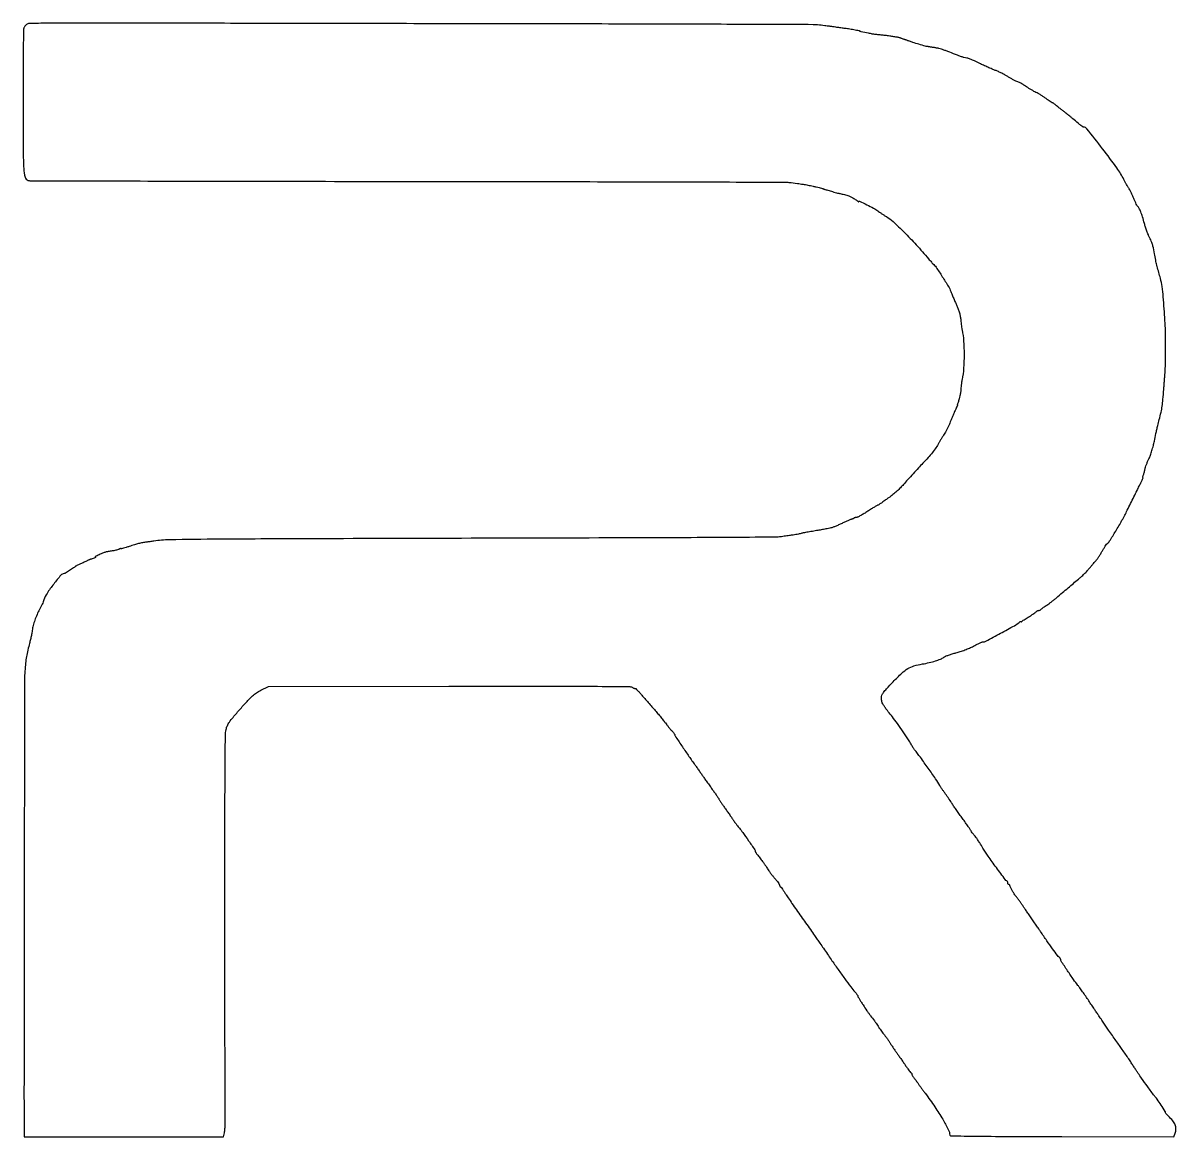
# Model space of a CAD drawing. Extents: x 153 to 7594, y 148 to 3762.
# Drawn here: x 6549 to 7594, y 148 to 1158 of the extents above; entities that cross this region are included whole.
import ezdxf

# ---------------------------------------------------------------- set-up
doc = ezdxf.new("R2010")
doc.units = 0

msp = doc.modelspace()

# ---------------------------------------------------------------- linework, layer by layer
msp.add_lwpolyline([(6552.138704, 1157, 0.036938), (6551.381711, 1156.28701, 0.02589), (6550.636094, 1155.383071, 0.026236), (6550.009048, 1154.43735, 0.048411), (6549.619549, 1153.601945, 0.082385), (6549.346672, 1152.059767, 0.000292), (6549.156732, 1133.340994, 0.001556), (6549.019864, 1112.122092, 0.000975), (6548.985426, 1087.293848, 0.000998), (6549.101189, 1042.066473, 0.015144), (6549.647584, 1026.39082, 0.045497), (6550.879313, 1018.562294, 0.259734), (6553.660847, 1015.607643, 0.076314), (6555.206631, 1015.366113, 0.000009), (6655.277763, 1015.101382, 0.000265), (6765.928742, 1014.86933, 0.00016), (6897.002136, 1014.705802, -0.00016), (7028.291567, 1014.541975, -0.000261), (7139.653752, 1014.309151, -0.000024), (7239.446759, 1014.043626, -0.028632), (7243.5, 1013.800314, -0.002299), (7251.1419, 1012.864866, -0.006947), (7256.335787, 1012.131368, -0.008999), (7260.716909, 1011.369452, -0.006798), (7265.5, 1010.381028, -0.003119), (7268.290192, 1009.746486, -0.003842), (7270.884375, 1009.118414, -0.003186), (7273.055372, 1008.560383, -0.027917), (7274, 1008.253845, 0.002948), (7274.610943, 1008.021294, 0.00323), (7275.20625, 1007.803076, 0.003019), (7275.717625, 1007.622842, 0.016164), (7276, 1007.53534, -0.004978), (7276.361201, 1007.43221, -0.00013), (7277.96875, 1006.955408, -0.000274), (7279.856297, 1006.393899, -0.000187), (7282, 1005.754036, 0.003592), (7284.289061, 1005.087727, 0.003448), (7286.61875, 1004.445033, 0.003414), (7288.680925, 1003.906481, 0.012443), (7290, 1003.606326, -0.005109), (7293.76286, 1002.807945, -0.02041), (7296.039817, 1002.20197, -0.027174), (7297.92342, 1001.503167, -0.014883), (7300.152207, 1000.455662, -0.013194), (7301.562216, 999.693587, -0.010763), (7303.030648, 998.806539, -0.010914), (7304.347424, 997.93104, -0.027821), (7305.25, 997.224423, 0.018053), (7305.922159, 996.676698, 0.038465), (7306.485937, 996.314734, 0.069759), (7306.865658, 996.174157, 0.478768), (7307, 996.282297, -0.547503), (7307.634212, 996.687866, -0.004344), (7314.138927, 993.612926, -0.011109), (7320.31125, 990.458182, -0.040469), (7324, 988.064509, 0.011348), (7325.6623, 986.842778, 0.005853), (7327.79375, 985.386432, 0.005815), (7330.021998, 983.939033, 0.00876), (7332, 982.734667, -0.053909), (7338.066754, 978.24483, -0.010536), (7347.875424, 968.811367, -0.010973), (7358.978102, 957.17376, -0.009509), (7370.114435, 944.5, 0.002283), (7371.453084, 942.9314, 0.003098), (7372.676992, 941.528125, 0.002073), (7373.715834, 940.36162, 0.034448), (7374.088611, 940, -0.067447), (7376.95847, 936.82376, -0.006783), (7382.621056, 928.302382, -0.00807), (7388.00155, 919.659147, -0.044824), (7390.383309, 914.742077, 0.006189), (7391.504818, 911.883415, 0.003438), (7392.93937, 908.424235, 0.003428), (7394.439974, 904.941703, 0.005532), (7395.77053, 902, -0.021186), (7397.084013, 898.83586, -0.019794), (7398.158171, 895.5, -0.02018), (7398.944862, 892.16389, -0.02488), (7399.395486, 889, 0.003988), (7399.662761, 886.328125, 0.004052), (7399.971323, 883.675, 0.003942), (7400.276509, 881.372357, 0.016626), (7400.516187, 880, -0.032981), (7401.931559, 869.971892, -0.018585), (7402.387681, 857.686301, -0.018552), (7401.927781, 845.314925, -0.031006), (7400.513616, 835, 0.015681), (7400.282472, 833.627811, 0.003711), (7399.985854, 831.325, 0.003816), (7399.684636, 828.671875, 0.003754), (7399.422193, 826, -0.014017), (7399.09334, 823.236334, -0.011516), (7398.592012, 820.306992, -0.011683), (7398.006213, 817.635936, -0.030015), (7397.423464, 815.747207, 0.007112), (7396.900003, 814.290897, 0.011177), (7396.496352, 813.02418, 0.005398), (7396.19447, 811.955613, 0.26059), (7396.246644, 811.747207, -0.294867), (7396.285732, 811.534409, -0.002619), (7395.624274, 809.956992, -0.007853), (7394.811145, 808.126353, -0.004858), (7393.801192, 806, 0.008946), (7392.652807, 803.530297, 0.005866), (7391.41455, 800.646875, 0.005901), (7390.274305, 797.809323, 0.011275), (7389.43724, 795.5, -0.020478), (7388.590715, 793.292254, -0.012888), (7387.431764, 790.784239, -0.012936), (7386.162055, 788.372013, -0.023053), (7384.9774, 786.467622, 0.008443), (7383.717002, 784.567554, 0.004408), (7382.207925, 782.160515, 0.004382), (7380.702781, 779.663246, 0.006686), (7379.444842, 777.467622, -0.022265), (7376.816044, 773.193654, -0.017374), (7373.601049, 768.790645, -0.015554), (7369.719489, 764.149862, -0.010865), (7365.071756, 759.154676, 0.004922), (7360.886683, 754.762583, 0.003029), (7356.042289, 749.513911, 0.00303), (7351.270043, 744.216007, 0.004996), (7347.308969, 739.674077, -0.020907), (7344.676422, 736.842604, -0.012988), (7341.368664, 733.736265, -0.012449), (7337.691458, 730.619238, -0.013133), (7333.927404, 727.746038, 0.000142), (7332.755139, 726.89849, 0.000062), (7331.201293, 725.774091, 0.000062), (7329.551963, 724.579976, 0.000082), (7328.05572, 723.496038, -0.008018), (7326.690742, 722.539855, -0.01123), (7325.439372, 721.733211, -0.007734), (7324.376509, 721.103806, -0.130529), (7323.985651, 721, 0.13639), (7323.548355, 720.878453, 0.001761), (7321.087977, 719.384375, 0.004953), (7318.249338, 717.60799, 0.00321), (7315, 715.5, -0.008417), (7311.677351, 713.393285, -0.011491), (7308.610161, 711.615625, -0.008445), (7306.010365, 710.244271, -0.117664), (7304.986736, 710, 0.037461), (7304.3027, 709.948678, 0.034546), (7303.614685, 709.795664, 0.036368), (7303.020651, 709.571657, 0.08825), (7302.637722, 709.304389, -0.056384), (7302.283661, 709.022294, -0.029325), (7301.787762, 708.750436, -0.028741), (7301.239533, 708.528044, -0.038746), (7300.721056, 708.395405, 0.054754), (7299.921805, 708.163502, 0.003118), (7297.552539, 707.167286, 0.00474), (7294.745481, 705.934725, 0.003459), (7291.649289, 704.514204, -0.005451), (7288.485913, 703.078086, -0.006512), (7285.473371, 701.796459, -0.005681), (7282.911506, 700.779601, -0.04189), (7281.649289, 700.412876, -0.001768), (7276.959116, 699.484138, -0.002686), (7272.876139, 698.713362, -0.002565), (7268.65058, 697.96154, -0.001433), (7263.5, 697.08756, 0.002441), (7261.03789, 696.664663, 0.002507), (7258.601562, 696.22133, 0.002425), (7256.491908, 695.815904, 0.010583), (7255.25, 695.543562, -0.003944), (7252.113566, 694.81199, -0.009748), (7249.79978, 694.338702, -0.009201), (7247.393009, 693.940733, -0.003176), (7243.901822, 693.451886, 0.000707), (7241.577373, 693.138104, 0.000556), (7239.05866, 692.791619, 0.000561), (7236.717559, 692.464236, 0.001384), (7235, 692.217234, -0.034744), (7232.205456, 692.004049, -0.000091), (7193.3125, 691.751358, -0.000566), (7149.430555, 691.523927, -0.000353), (7098, 691.351975, 0.000048), (6812.819728, 690.572762, 0.000993), (6727.372548, 690.161446, 0.001953), (6681.848174, 689.67402, 0.036134), (6667.5, 688.424725, -0.002032), (6665.785406, 688.15677, -0.001637), (6663.940625, 687.882322, -0.001654), (6662.235291, 687.640084, -0.004248), (6661, 687.479466, 0.013453), (6657.244957, 686.920754, 0.016916), (6653.804508, 686.193057, 0.014603), (6650.046407, 685.147009, 0.006862), (6645.25, 683.587278, -0.005516), (6642.469513, 682.674812, -0.009464), (6640.129687, 681.983871, -0.003768), (6638.171917, 681.461653, -0.490455), (6638, 681.594757, 0.420883), (6637.878486, 681.713541, 0.056885), (6637.485937, 681.659677, 0.038675), (6636.921549, 681.468045, 0.020123), (6636.25, 681.147882, -0.043682), (6635.311233, 680.753397, -0.013533), (6633.839063, 680.324582, -0.01342), (6632.159769, 679.932209, -0.014381), (6630.5, 679.640564, 0.003199), (6628.8219, 679.384235, 0.002881), (6627.0875, 679.097684, 0.002886), (6625.535381, 678.822821, 0.009117), (6624.5, 678.613717, 0.042733), (6621.909041, 677.803931, 0.011836), (6618.001001, 676.09603, 0.009139), (6614.423228, 674.350268, 0.753996), (6614.5, 673.958576, -0.7173), (6614.564561, 673.696087, -0.031131), (6613.340023, 673.018765, -0.022799), (6611.630979, 672.301414, -0.047942), (6610.239514, 671.937203, 0.056378), (6609.813439, 671.817985, 0.008176), (6608.982857, 671.46504, 0.009174), (6608.011382, 671.011816, 0.00774), (6607, 670.497632, -0.012029), (6605.805097, 669.902991, -0.005873), (6604.254669, 669.199495, -0.005822), (6602.624251, 668.505214, -0.00839), (6601.164829, 667.932176, 0.015448), (6599.802554, 667.374966, 0.015115), (6598.467197, 666.730927, 0.015185), (6597.331043, 666.095438, 0.05361), (6596.664829, 665.59164, -0.038957), (6594.770538, 664.070091, -0.007793), (6591.150416, 661.681467, -0.00411), (6587.33311, 659.291175, -0.126833), (6586.27144, 658.964037, 0.207192), (6583.256041, 657.488093, 0.012462), (6576.747184, 649.473375, 0.01859), (6570.750083, 641.072734, 0.06755), (6567.915772, 635.173884, -0.019811), (6567.26856, 633.415247, -0.008411), (6566.269357, 631.110453, -0.008307), (6565.119215, 628.683226, -0.010775), (6563.98074, 626.5, 0.021744), (6561.641144, 621.76281, 0.02008), (6559.653306, 616.714275, 0.020892), (6558.170999, 611.803856, 0.033429), (6557.367531, 607.5, -0.019533), (6557.032274, 605.379276, -0.005208), (6556.331734, 602.03125, -0.005272), (6555.45492, 598.239064, -0.005415), (6554.505769, 594.5, 0.010892), (6552.938429, 588.02927, 0.015649), (6551.856314, 582.232955, 0.014602), (6551.089948, 576.087716, 0.007931), (6550.489235, 568.5, 0.015469), (6550.284451, 562.143685, 0.000008), (6550.042224, 368.858598, 0.000052), (6549.838384, 188.846344, 0.002309), (6549.973327, 151.25), (6550, 148), (6640.388709, 148), (6730.777418, 148), (6731.560409, 151.75, 0.018805), (6731.853353, 153.474818, 0.010773), (6732.083196, 155.573438, 0.010751), (6732.223597, 157.696336, 0.017561), (6732.240591, 159.5, -0.00611), (6732.197544, 162.693828, -0.000012), (6732.1348, 213.547227, -0.000087), (6732.075535, 270.735913, -0.000054), (6732.024821, 337.873539, -0.000317), (6732.023573, 424.179786, -0.001351), (6732.194743, 475.709409, -0.00066), (6732.460995, 511.963506, -0.052924), (6733.107569, 517.590064, -0.050544), (6734.253996, 521.036082, -0.045847), (6736.098401, 524.304265, -0.024579), (6739.395967, 528.601068, -0.004218), (6746.11755, 536.387082, -0.004941), (6752.947209, 544.011376, -0.023933), (6757.067176, 548.108203, -0.038467), (6760.564012, 550.809974, -0.030869), (6764.694362, 553.170556), (6771.456901, 556.5), (6935.240806, 556.778571, -0.000306), (7019.295901, 556.870096, -0.001568), (7065.947356, 556.745999, -0.00047), (7098.560431, 556.526293, -0.125325), (7101.262355, 555.816119, 0.01654), (7102.165489, 555.353604, 0.021034), (7103.028562, 554.990573, 0.019564), (7103.760709, 554.750403, 0.137171), (7104.132748, 554.748464, -0.261763), (7104.532752, 554.648621, -0.005856), (7106.009382, 553.221475, -0.011689), (7107.721432, 551.446479, -0.007449), (7109.632748, 549.306752, 0.00012), (7111.991459, 546.58695, 0.000052), (7115.136498, 542.962949, 0.000051), (7118.484863, 539.106255, 0.000068), (7121.534053, 535.595836, -0.003534), (7124.440165, 532.202911, -0.003334), (7127.355413, 528.703152, -0.003314), (7129.896442, 525.568829, -0.011591), (7131.473846, 523.5, 0.009051), (7132.7911, 521.754048, 0.006135), (7134.351523, 519.811423, 0.006182), (7135.905553, 517.971483, 0.012285), (7137.189793, 516.560162, -0.01304), (7138.266091, 515.373769, -0.017476), (7139.174502, 514.240612, -0.014711), (7139.858363, 513.265041, -0.146527), (7140, 512.792105, 0.147582), (7140.322116, 511.724562, 0.000852), (7146.165644, 502.955449, 0.00402), (7152.139768, 494.176934, 0.005326), (7157.725855, 486.289706, -0.001939), (7159.458598, 483.877982, -0.001061), (7161.564664, 480.90921, -0.001058), (7163.690898, 477.88493, -0.001687), (7165.494276, 475.289706, 0.002054), (7167.385166, 472.572813, 0.001022), (7169.802645, 469.144476, 0.001014), (7172.322121, 465.602206, 0.00149), (7174.55208, 462.5, -0.003326), (7176.542367, 459.709654, -0.004272), (7178.333784, 457.115625, -0.0033), (7179.800831, 454.920943, -0.036536), (7180.315484, 454, 0.035605), (7180.828162, 453.078573, 0.003233), (7182.282679, 450.884375, 0.004178), (7184.058138, 448.290342, 0.003256), (7186.029512, 445.5, -0.001585), (7188.145057, 442.526736, -0.001355), (7190.3554, 439.38125, -0.001365), (7192.348971, 436.51118, -0.003898), (7193.714792, 434.5, 0.007738), (7194.898433, 432.785558, 0.005864), (7196.247714, 430.940625, 0.005932), (7197.555294, 429.238484, 0.013723), (7198.586558, 428, -0.024973), (7201.592348, 424.220517, -0.004181), (7206.926778, 416.645779, -0.001206), (7212.630871, 408.357883, -0.151233), (7213, 407.165394, 0.106959), (7213.088868, 406.754715, 0.019546), (7213.439766, 406.055816, 0.020226), (7213.923938, 405.256886, 0.017159), (7214.497074, 404.453391, 0.000493), (7215.273131, 403.442853, 0.000153), (7216.441016, 401.926162, 0.000153), (7217.747095, 400.232153, 0.000169), (7219.012472, 398.59312, -0.007794), (7220.326962, 396.835709, -0.005154), (7221.784241, 394.778406, -0.005187), (7223.159494, 392.749193, -0.010028), (7224.209785, 391.09312, 0.018253), (7225.34357, 389.368765, 0.00732), (7227.01347, 387.091774, 0.007232), (7228.886254, 384.68807, 0.009069), (7230.694387, 382.517176, -0.010901), (7232.343568, 380.522302, -0.014874), (7233.735226, 378.650302, -0.011651), (7234.797578, 377.050605, -0.141666), (7235, 376.350509, 0.068174), (7235.065409, 375.873019, 0.062917), (7235.257315, 375.416504, 0.066902), (7235.54098, 375.048897, 0.104468), (7235.875966, 374.833333, -0.139131), (7236.371529, 374.464289, -0.006513), (7237.632615, 372.774697, -0.010335), (7239.078079, 370.695451, -0.007205), (7240.625966, 368.293295, 0.008276), (7242.758481, 364.999385, 0.00215), (7246.299503, 359.772094, 0.002185), (7250.387375, 353.848789, 0.002229), (7254.5, 348.000749, 0.000011), (7258.677985, 342.115968, 0.00001), (7262.96204, 336.082308, 0.00001), (7266.773673, 330.714453, 0.000033), (7269.264393, 327.207453, -0.002622), (7271.62623, 323.845181, -0.000974), (7274.914185, 319.092189, -0.000965), (7278.480058, 313.894475, -0.001166), (7281.807306, 309, 0.004313), (7288.021133, 299.981882, 0.004883), (7294.140709, 291.441109, 0.00508), (7299.563193, 284.183176, 0.016236), (7303.383559, 279.5, -0.011636), (7304.384835, 278.295384, -0.015684), (7305.230054, 277.157417, -0.012708), (7305.871169, 276.183255, -0.139659), (7305.998779, 275.738015, 0.131164), (7306.137306, 275.22235, 0.003181), (7307.394954, 273.074131, 0.006719), (7308.929684, 270.567796, 0.004493), (7310.75, 267.739498, 0.000907), (7314.241811, 262.440762, 0.007945), (7315.83062, 260.120256, 0.008505), (7317.457427, 257.904306, 0.001125), (7320.991778, 253.279418, -0.005526), (7322.5277, 251.232484, -0.008217), (7323.822585, 249.404195, -0.004236), (7324.873906, 247.838547, -0.146757), (7325, 247.418198, 0.152396), (7325.128514, 247.006348, 0.005165), (7326.120297, 245.603106, 0.009314), (7327.352429, 243.96272, 0.006314), (7328.813778, 242.13878, -0.009871), (7330.474524, 240.035477, -0.006393), (7332.315838, 237.540767, -0.006427), (7334.052749, 235.056646, -0.012092), (7335.380167, 233, 0.007305), (7336.716558, 230.885289, 0.003495), (7338.491682, 228.20625, 0.003464), (7340.384452, 225.434223, 0.004931), (7342.107187, 223, -0.002508), (7343.897663, 220.49588, -0.001497), (7346.003691, 217.5, -0.001499), (7348.083506, 214.503407, -0.002598), (7349.790797, 212, 0.006104), (7351.266376, 209.868611, 0.008731), (7352.630734, 208.017708, 0.005326), (7353.814386, 206.503021, 0.120223), (7354.25, 206.166667, -0.099419), (7354.536906, 205.963392, -0.0628), (7354.779688, 205.630946, -0.05957), (7354.944096, 205.226767, -0.066932), (7355, 204.811023, 0.115568), (7355.130647, 204.253332, 0.019244), (7355.660937, 203.279662, 0.020217), (7356.388558, 202.163296, 0.016688), (7357.25, 201.033466, -0.006779), (7358.221058, 199.810888, -0.004792), (7359.279688, 198.412811, -0.004837), (7360.26591, 197.056878, -0.01017), (7361, 195.981155, 0.009694), (7361.858739, 194.720193, 0.002081), (7363.398894, 192.569314, 0.002173), (7365.204253, 190.092848, 0.002071), (7367.060063, 187.592044, -0.010905), (7375.951855, 175.156675, -0.01696), (7383.008665, 164.025519, -0.017194), (7388.003296, 154.811241, -0.099805), (7389.435476, 149.5, 0.391687), (7389.951428, 149.009885, 0.000184), (7415.20448, 148.688774, 0.001807), (7446.537662, 148.415089, 0.000653), (7491.047409, 148.24529), (7592.594817, 147.990581), (7593.782437, 151.274886, 0.084697), (7594.480737, 155.156759, 0.096638), (7593.792168, 158.863139, 0.076538), (7591.562115, 162.676732, 0.034514), (7587.597767, 166.924314, -0.016644), (7586.602991, 167.916628, -0.021577), (7585.763094, 168.893384, -0.019928), (7585.143753, 169.747833, -0.147903), (7585, 170.223174, 0.144109), (7584.717475, 171.183064, 0.001625), (7581.02061, 176.878402, 0.003646), (7577.481171, 182.207357, 0.049577), (7575.993636, 184, -0.040333), (7575.012151, 185.139348, -0.000435), (7568.92717, 193.491896, -0.001403), (7563.312301, 201.258967, -0.007074), (7560.249139, 205.651201, -0.003904), (7559.497466, 206.781098, -0.000499), (7557.904121, 209.222526, -0.000584), (7556.019384, 212.124162, -0.000487), (7554.022627, 215.212717, 0.004431), (7551.701681, 218.741357, 0.002462), (7548.812611, 223.004551, 0.002455), (7545.845383, 227.29168, 0.003967), (7543.273488, 230.907484, -0.000593), (7536.811224, 239.864157, -0.003161), (7533.316853, 244.784797, -0.00548), (7530.856758, 248.379004, -0.005565), (7528.488928, 252.007864, 0.002836), (7527.209031, 253.99299, 0.002506), (7525.853285, 256.047228, 0.002517), (7524.613063, 257.885972, 0.007653), (7523.74484, 259.118363, -0.008254), (7522.718312, 260.579185, -0.001075), (7520.588283, 263.733881, -0.001251), (7518.078729, 267.488217, -0.001046), (7515.432713, 271.486338, 0.003803), (7512.674819, 275.603986, 0.003698), (7509.828904, 279.718202, 0.003649), (7507.274203, 283.297837, 0.013713), (7505.594667, 285.486338, -0.017807), (7501.686236, 290.666424, -0.005499), (7496.168272, 298.735924, -0.001645), (7490.437406, 307.379274, -0.146586), (7490, 308.839195, 0.113473), (7489.899823, 309.274924, 0.037738), (7489.568064, 309.844535, 0.035302), (7489.092278, 310.440886, 0.033533), (7488.529581, 310.97545, -0.060378), (7487.029215, 312.562077, -0.002743), (7482.605175, 318.612401, -0.004526), (7477.427546, 325.913814, -0.003154), (7471.711282, 334.243057, 0.001297), (7470.072663, 336.649827, 0.000442), (7467.680814, 340.136809, 0.000439), (7465.032607, 343.982987, 0.000506), (7462.5, 347.646428, -0.000556), (7460.129067, 351.076748, -0.000727), (7457.96875, 354.219561, -0.000535), (7456.164508, 356.858602, -0.00678), (7455.5, 357.861759, 0.012776), (7454.862644, 358.799312, 0.001542), (7453.400207, 360.8234, 0.001832), (7451.645727, 363.21749, 0.001507), (7449.756023, 365.760302, -0.011158), (7447.894793, 368.368469, -0.012531), (7446.225099, 370.959542, -0.011859), (7444.916234, 373.226286, -0.063593), (7444.397615, 374.551914, 0.032211), (7444.097044, 375.489253, 0.04423), (7443.701768, 376.280875, 0.051795), (7443.276551, 376.834446, 0.205911), (7442.891592, 377, -0.156353), (7442.551542, 377.109, -0.097477), (7442.261905, 377.416146, -0.079619), (7442.066399, 377.874942, -0.061057), (7442, 378.416667, 0.051202), (7441.941825, 378.983272, 0.054149), (7441.769809, 379.515104, 0.060419), (7441.516577, 379.935931, 0.127234), (7441.216369, 380.166667, -0.133753), (7439.676256, 381.382101, -0.00144), (7431.620067, 392.341818, -0.004942), (7424.167836, 402.755846, -0.015884), (7419.5, 409.888768, 0.002482), (7416.551489, 414.669267, 0.008242), (7414.545576, 417.770613, 0.012358), (7413.018891, 419.930435, 0.026486), (7411.715571, 421.5, -0.020886), (7410.856986, 422.510742, -0.008709), (7409.781228, 423.940625, -0.008598), (7408.681029, 425.513484, -0.011015), (7407.725788, 427, 0.012733), (7406.490118, 428.908469, 0.002783), (7404.261896, 432.126474, 0.002897), (7401.641518, 435.820449, 0.002776), (7398.941271, 439.536932, -0.003268), (7396.301658, 443.177491, -0.003907), (7393.864214, 446.642791, -0.003375), (7391.853164, 449.592252, -0.025526), (7390.985919, 451.036932, 0.020672), (7390.238248, 452.310257, 0.005722), (7388.960201, 454.245224, 0.005768), (7387.461234, 456.405056, 0.006011), (7385.932953, 458.5, -0.005981), (7384.365543, 460.648316, -0.004972), (7382.74892, 462.969201, -0.005022), (7381.31072, 465.124549, -0.013533), (7380.346248, 466.693025, 0.018012), (7376.581008, 472.69512, 0.004195), (7369.817129, 482.483306, 0.0045), (7362.738948, 492.354813, 0.012104), (7357.475625, 499.203134, -0.02287), (7356.832407, 500.078416, -0.008696), (7356.013923, 501.35362, -0.008592), (7355.171106, 502.772342, -0.010404), (7354.431583, 504.132304, 0.026155), (7351.988124, 508.306944, 0.005157), (7347.142752, 515.509931, 0.005833), (7341.846251, 523.021625, 0.010677), (7337.328185, 529, -0.000418), (7333.606242, 533.720383, -0.004538), (7332.123872, 535.639229, -0.008002), (7330.980752, 537.198236, -0.002717), (7329.367729, 539.5, -0.043658), (7328.525427, 540.976063, -0.035733), (7327.885363, 542.677283, -0.03573), (7327.493993, 544.452509, -0.043622), (7327.394808, 546.149711, -0.089083), (7327.904556, 548.582906, -0.060835), (7329.276354, 551.06014, -0.029219), (7332.067929, 554.472502, -0.004477), (7338.070304, 560.876454, -0.013545), (7345.906278, 568.65491, -0.051699), (7351.374547, 572.823314, -0.065426), (7356.9003, 575.273406, -0.031121), (7364.5, 577.008478, 0.01512), (7370.792017, 578.234732, 0.020629), (7376.368979, 579.742043, 0.023144), (7380.932799, 581.415726, 0.058758), (7384, 583.152232, -0.059286), (7385.487543, 583.992344, -0.012627), (7388.2625, 585.069999, -0.013038), (7391.56251, 586.160275, -0.012075), (7395, 587.107452, 0.01834), (7398.784217, 588.201354, 0.011369), (7403.144683, 589.747797, 0.011401), (7407.385693, 591.473014, 0.020117), (7410.790409, 593.115068, -0.006164), (7413.671176, 594.604875, -0.008518), (7416.294577, 595.865383, -0.005762), (7418.511979, 596.853903, -0.097636), (7419.290409, 597.022406, 0.11697), (7422.106859, 597.745778, 0.002282), (7435.38331, 604.807674, 0.003962), (7448.017107, 611.731498, 0.054957), (7452.25, 614.747429, -0.027752), (7452.923605, 615.284811, -0.065424), (7453.490436, 615.585137, -0.149711), (7453.853855, 615.606732, -0.341412), (7454.015313, 615.404988, 0.124204), (7454.083107, 615.154248, 0.336148), (7454.241942, 615.085019, 0.148923), (7454.480595, 615.225879, 0.036861), (7454.765313, 615.586565, -0.084505), (7455.31287, 616.159042, -0.009971), (7456.752936, 617.185146, -0.011701), (7458.531627, 618.339712, -0.009341), (7460.5, 619.502728, 0.009712), (7462.579284, 620.733357, 0.008648), (7464.692187, 622.091026, 0.008712), (7466.549803, 623.377903, 0.026353), (7467.75, 624.340477, -0.019366), (7468.61434, 625.053755, -0.042175), (7469.339063, 625.515126, -0.08219), (7469.819741, 625.673671, -0.460251), (7470, 625.519326, 0.431853), (7470.169999, 625.359209, 0.100438), (7470.595302, 625.472373, 0.047612), (7471.247901, 625.87736, 0.021253), (7472.026559, 626.524036, -0.01933), (7473.040522, 627.372742, -0.008335), (7474.452701, 628.427655, -0.008233), (7475.994884, 629.501961, -0.010792), (7477.439958, 630.429023, 0.019021), (7479.096594, 631.530702, 0.006904), (7481.36295, 633.213526, 0.006834), (7483.795086, 635.125296, 0.008093), (7486.03884, 637, -0.001212), (7491.572535, 641.754339, -0.001578), (7496.664062, 646.079634, -0.00169), (7501.468081, 650.106936, -0.001877), (7506.13394, 653.962073, 0.014769), (7508.541267, 656.057845, 0.008785), (7511.288026, 658.686487, 0.008789), (7513.936249, 661.405444, 0.014992), (7516.037927, 663.779293, -0.001527), (7517.860327, 665.95291, -0.00166), (7519.646274, 668.055683, -0.001557), (7521.187849, 669.847242, -0.008137), (7522.055772, 670.81722, 0.03543), (7522.880605, 671.846935, 0.006162), (7524.27197, 673.915058, 0.006668), (7525.845095, 676.388071, 0.005931), (7527.415577, 679, -0.004272), (7528.923399, 681.526665, -0.006127), (7530.305895, 683.7375, -0.003481), (7531.504673, 685.575026, -0.090527), (7531.913123, 686, 0.094901), (7534.333348, 688.562245, 0.005918), (7539.858509, 697.457184, 0.009492), (7545.560445, 707.301061, 0.012466), (7550.366077, 716.507119, -0.000525), (7553.28134, 722.432603, -0.00045), (7556.363278, 728.666154, -0.000453), (7559.173748, 734.32489, -0.001298), (7561.140357, 738.25, 0.004822), (7562.603537, 741.222454, 0.008355), (7563.753789, 743.723438, 0.003125), (7564.663403, 745.827121, 0.537461), (7564.549031, 746, -0.429537), (7564.41017, 746.146282, -0.032594), (7564.481189, 746.749476, -0.029117), (7564.683151, 747.572692, -0.016132), (7565.019545, 748.551407, 0.015402), (7565.427147, 749.731694, 0.008772), (7565.850443, 751.180953, 0.008754), (7566.225788, 752.656321, 0.014309), (7566.485946, 753.920224, -0.03783), (7566.868195, 755.417177, -0.00927), (7567.72676, 757.812466, -0.009443), (7568.816367, 760.527887, -0.009301), (7570.012983, 763.214048, 0.023475), (7571.309289, 766.360999, 0.010922), (7572.706812, 770.550667, 0.010793), (7573.985125, 775.020859, 0.014812), (7574.927617, 779.095231, -0.001068), (7576.307566, 785.908399, -0.005372), (7577.128286, 789.7083, -0.006245), (7577.97636, 793.235632, -0.001784), (7579.379611, 798.685471, 0.009334), (7580.993311, 805.368943, 0.017422), (7582.008677, 810.842937, 0.014687), (7582.740772, 816.955896, 0.004809), (7583.467704, 826, -0.000449), (7583.757018, 830.04031, -0.000377), (7584.07095, 834.325, -0.00038), (7584.363757, 838.240043, -0.001046), (7584.578094, 841, 0.016897), (7584.950579, 849.126187, 0.003119), (7585.037169, 864.116874, 0.003348), (7584.929215, 879.19874, 0.01312), (7584.556123, 888.5, 0.001998), (7583.045495, 909.945773, 0.017984), (7582.009216, 919.304206, 0.029266), (7580.448195, 926.82095, 0.010042), (7577.338491, 937.5, -0.026438), (7577.050748, 938.624164, -0.000791), (7576.105521, 943.381397, -0.001505), (7574.983078, 949.169416, -0.000884), (7573.673715, 956.098266, 0.037692), (7573.31822, 957.43272, 0.010935), (7572.572276, 959.429189, 0.010927), (7571.6305, 961.648685, 0.011469), (7570.606948, 963.788949, -0.020154), (7569.469312, 966.277904, -0.009084), (7568.169846, 969.625733, -0.008976), (7566.923713, 973.215359, -0.012106), (7565.934144, 976.507797, 0.008365), (7564.171837, 982.534447, 0.019173), (7562.596451, 986.994285, 0.024749), (7561.130224, 990.21351, 0.075632), (7559.72441, 992.150359, -0.070775), (7559.053672, 993.055924, -0.009587), (7557.966319, 995.159793, -0.01089), (7556.77286, 997.720908, -0.008987), (7555.609912, 1000.5, 0.007946), (7554.449197, 1003.290056, 0.009441), (7553.26249, 1005.884375, 0.008406), (7552.186718, 1008.030239, 0.058345), (7551.526005, 1009, -0.041382), (7550.847384, 1009.927011, -0.006946), (7549.723603, 1011.821875, -0.007563), (7548.464338, 1014.092889, -0.006649), (7547.217701, 1016.5, 0.040057), (7540.91475, 1026.90521, 0.008078), (7527.973191, 1044.255737, 0.002901), (7513.764742, 1062.456812, 0.229447), (7510.578936, 1064, -0.157458), (7509.920625, 1064.212583, -0.009911), (7508.271134, 1065.452336, -0.008359), (7505.715825, 1067.523211, -0.001479), (7501.001482, 1071.5, 0.004405), (7498.81798, 1073.320128, 0.002457), (7496.128719, 1075.5, 0.00245), (7493.386755, 1077.678354, 0.003972), (7491.032321, 1079.5, -0.002715), (7488.923576, 1081.123094, -0.003144), (7486.933674, 1082.692188, -0.002808), (7485.264843, 1084.04063, -0.018531), (7484.459762, 1084.75, 0.021332), (7483.910518, 1085.22851, 0.024901), (7483.349237, 1085.632812, 0.025017), (7482.847946, 1085.92278, 0.119157), (7482.528522, 1086, -0.142767), (7482.122109, 1086.11846, -0.003949), (7480.565064, 1087.127793, -0.007822), (7478.746962, 1088.368093, -0.005254), (7476.707093, 1089.839295, 0.011671), (7474.425384, 1091.440808, 0.009077), (7471.873517, 1093.078275, 0.009195), (7469.437717, 1094.518432, 0.021882), (7467.564453, 1095.47426, -0.017461), (7465.732049, 1096.38892, -0.00838), (7463.444165, 1097.682682, -0.008298), (7461.099332, 1099.113896, -0.011739), (7459.064453, 1100.470713, 0.013815), (7457.06066, 1101.794819, 0.010738), (7454.812683, 1103.126562, 0.010887), (7452.661703, 1104.278237, 0.025693), (7451, 1105.017187, -0.02224), (7449.290304, 1105.763389, -0.008349), (7446.962493, 1106.953757, -0.008251), (7444.46729, 1108.33607, -0.009927), (7442.170188, 1109.720073, 0.015978), (7439.684224, 1111.177159, 0.009097), (7436.593516, 1112.786248, 0.009077), (7433.419625, 1114.294674, 0.01482), (7430.670188, 1115.443757, -0.008988), (7427.740363, 1116.62829, -0.004125), (7423.962493, 1118.272222, -0.004083), (7420.013795, 1120.068148, -0.005632), (7416.5, 1121.74942, 0.008), (7411.759974, 1123.98989, 0.016164), (7407.945427, 1125.57226, 0.020405), (7404.820135, 1126.608269, 0.040096), (7402.254498, 1127.12605, -0.054797), (7401.275593, 1127.35368, -0.003561), (7398.527013, 1128.341696, -0.00349), (7394.424118, 1129.882213, -0.000823), (7387.592554, 1132.514723, 0.006775), (7384.757905, 1133.568466, 0.007201), (7381.952607, 1134.522945, 0.006901), (7379.516751, 1135.275778, 0.032706), (7378.092554, 1135.595094, -0.000825), (7376.88471, 1135.786078, -0.000431), (7375.380313, 1136.027828, -0.000428), (7373.837316, 1136.278501, -0.000655), (7372.5, 1136.498735, 0.001619), (7371.297754, 1136.694347, 0.001949), (7370.166419, 1136.870144, 0.001662), (7369.212548, 1137.011319, 0.01312), (7368.768659, 1137.06366, -0.04807), (7367.214473, 1137.358052, -0.001738), (7361.417114, 1139.067517, -0.003051), (7355.848405, 1140.767696, -0.018435), (7353, 1141.772999, 0.004807), (7351.969531, 1142.168583, 0.004935), (7350.940625, 1142.540733, 0.004787), (7350.041992, 1142.84614, 0.02072), (7349.5, 1143, -0.019924), (7348.957946, 1143.152946, -0.004614), (7348.059375, 1143.454797, -0.004756), (7347.030469, 1143.822026, -0.004637), (7346, 1144.211785, 0.012544), (7344.896712, 1144.609263, 0.009025), (7343.646875, 1144.999522, 0.009123), (7342.443599, 1145.327827, 0.019413), (7341.5, 1145.528249, 0.005068), (7337.766898, 1146.131976, 0.004693), (7333.925692, 1146.67647, 0.004639), (7330.028009, 1147.154949, 0.004651), (7326.125391, 1147.560593, -0.00546), (7322.075511, 1147.988171, -0.013735), (7319.138889, 1148.412721, -0.00955), (7315.68048, 1149.078356, -0.001555), (7309, 1150.518689, -0.009121), (7308.424986, 1150.655573, -0.014639), (7307.940625, 1150.795493, -0.008413), (7307.550779, 1150.927859, -0.316652), (7307.5, 1151, 0.361213), (7307.264681, 1151.283235, 0.001143), (7302.369834, 1152.184045, 0.006257), (7297.580491, 1152.992348, 0.010226), (7293.5, 1153.543386, -0.003666), (7291.713919, 1153.760763, -0.002361), (7289.646875, 1154.037659, -0.002373), (7287.627417, 1154.327672, -0.004466), (7286, 1154.584148, 0.005922), (7283.250965, 1155.009185, 0.004232), (7280.165516, 1155.422274, 0.002782), (7276.00155, 1155.920414, 0.000783), (7269.5, 1156.651229, 0.026625), (7265.479272, 1156.881197, 0.00004), (7192.2375, 1157.160671, 0.00033), (7110.088355, 1157.413338, 0.000204), (7013.5, 1157.607396, -0.000028), (6909.757745, 1157.779323, -0.000027), (6805.605969, 1157.963401, -0.000027), (6714.418666, 1158.134455, -0.000106), (6658.243726, 1158.254729, 0.000379), (6598.543704, 1158.349868, 0.003165), (6571.512632, 1158.201329, 0.002237), (6554.668149, 1157.926763, 0.166734)], format="xyb", close=True)

doc.saveas('drawing.dxf')
